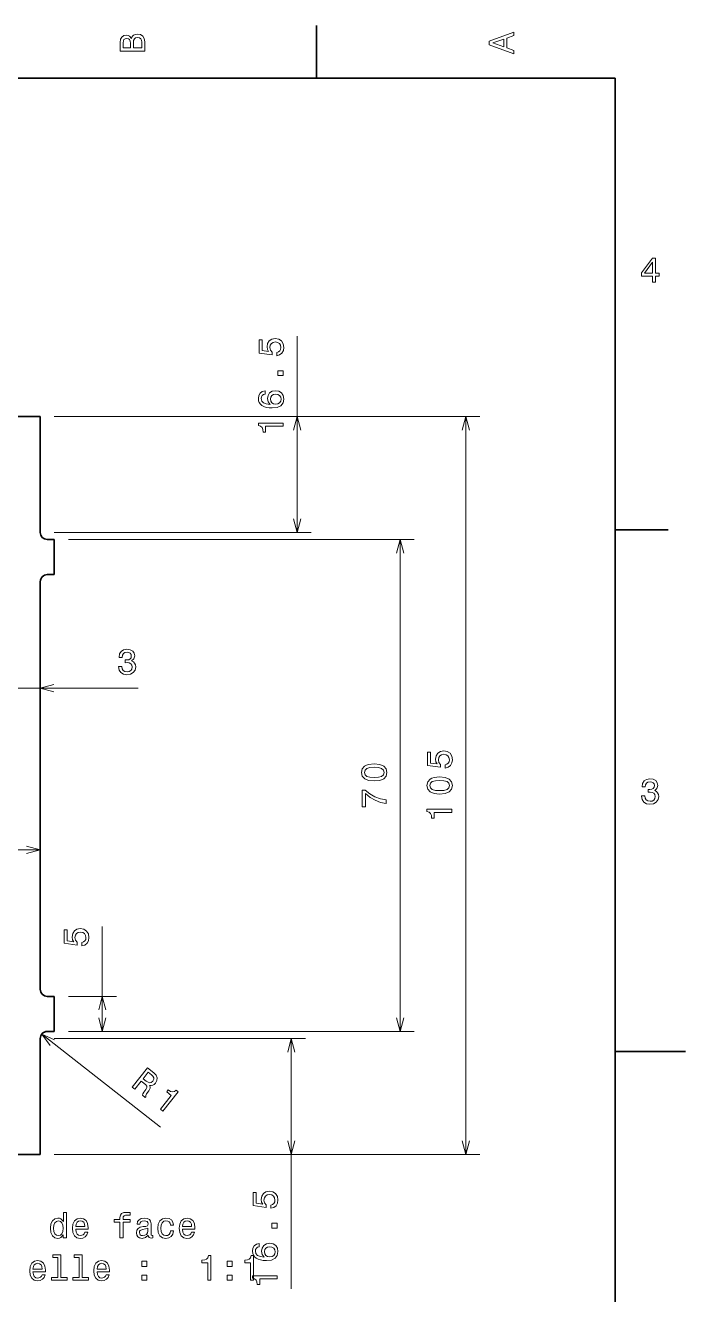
# Model space of a CAD drawing. Extents: x 0 to 210, y 0 to 297.
# Drawn here: x 116.1 to 210, y 113.9 to 294.5 of the extents above; entities that cross this region are included whole.
import ezdxf

# ---------------------------------------------------------------- set-up
doc = ezdxf.new("R2010")
doc.units = 0

msp = doc.modelspace()

# ---------------------------------------------------------------- linework, layer by layer
at = {"color": 7, "lineweight": 35, "ltscale": 0.1875}
for p, q in [((157.5, 287), (157.5, 294.5)), ((200, 222.699997), (207.5, 222.699997))]:
    msp.add_line(p, q, dxfattribs=at)
at = {"color": 7, "lineweight": 35}
for p, q in [((200, 287), (10, 287)), ((200, 10), (200, 287)), ((96.207695, 238.841736), (118.207695, 238.841736)), ((118.207695, 157.341736), (118.207695, 215.341736)), ((118.207695, 133.841736), (96.207695, 133.841736))]:
    msp.add_line(p, q, dxfattribs=at)
at = {"color": 7, "lineweight": 13}
for p, q in [((154.762711, 222.341736), (154.762711, 250.270752)), ((120.207695, 238.841736), (180.728775, 238.841736)), ((120.207695, 238.841736), (156.762711, 238.841736)), ((178.728775, 133.841736), (178.728775, 238.841736)), ((120.207695, 222.341736), (156.762711, 222.341736)), ((122.207695, 221.341736), (171.417297, 221.341736)), ((169.417297, 151.341736), (169.417297, 221.341736)), ((110.207695, 200.194046), (132.12944, 200.194046)), ((96.207695, 177.17276), (118.207695, 177.17276)), ((118.420479, 150.958405), (135.332443, 137.71022)), ((120.207695, 150.341736), (155.922668, 150.341736)), ((122.207695, 151.341736), (171.417297, 151.341736)), ((153.922668, 114.705925), (153.922668, 150.341736)), ((120.207695, 133.841736), (180.728775, 133.841736)), ((120.207695, 133.841736), (155.922668, 133.841736))]:
    msp.add_line(p, q, dxfattribs=at)
at = {"color": 7, "lineweight": 35, "ltscale": 0.4125}
for p, q in [((118.207695, 222.341736), (118.207695, 238.841736)), ((118.207695, 150.341736), (118.207695, 133.841736))]:
    msp.add_line(p, q, dxfattribs=at)
at = {"color": 7, "lineweight": 35, "ltscale": 0.025}
for p, q in [((119.207695, 221.341736), (120.207695, 221.341736)), ((120.207695, 216.341736), (119.207695, 216.341736)), ((120.207695, 156.341736), (119.207695, 156.341736)), ((119.207695, 151.341736), (120.207695, 151.341736))]:
    msp.add_line(p, q, dxfattribs=at)
at = {"color": 7, "lineweight": 35, "ltscale": 0.125}
for p, q in [((120.207695, 221.341736), (120.207695, 216.341736)), ((120.207695, 151.341736), (120.207695, 156.341736))]:
    msp.add_line(p, q, dxfattribs=at)
at = {"color": 7, "lineweight": 13, "ltscale": 0.373973}
msp.add_line((127.041245, 151.341736), (127.041245, 166.300644), dxfattribs=at)
at = {"color": 7, "lineweight": 13, "ltscale": 0.170839}
for p, q in [((122.207695, 156.341736), (129.041245, 156.341736)), ((122.207695, 151.341736), (129.041245, 151.341736))]:
    msp.add_line(p, q, dxfattribs=at)
at = {"color": 7, "lineweight": 35, "ltscale": 0.25}
msp.add_line((200, 148.5), (210, 148.5), dxfattribs=at)
at = {"color": 7, "lineweight": 13}
for points in [[(131.192001, 292.630402), (130.89949, 292.983429), (130.702805, 293.074219), (130.460724, 293.104462), (130.082489, 293.03891), (129.81015, 292.842224), (129.643723, 292.524506), (129.583206, 292.080688), (129.583206, 290.835022), (133.083206, 290.835022), (133.083206, 292.151306), (133.012604, 292.620331), (132.805832, 292.968292), (132.478012, 293.18515), (132.03421, 293.260803), (131.736664, 293.215424), (131.489548, 293.094391), (131.307983, 292.897705)], [(131.03566, 291.984863), (131.03566, 291.299011), (130.001801, 291.299011), (130.001801, 292.025208), (130.032059, 292.297546), (130.122833, 292.489197), (130.279175, 292.605194), (130.511154, 292.645538), (130.743149, 292.600159), (130.904526, 292.479126), (131.005402, 292.272339)], [(132.664612, 292.095825), (132.664612, 291.299011), (131.45929, 291.299011), (131.45929, 292.050446), (131.494583, 292.368164), (131.600494, 292.595093), (131.782059, 292.731262), (132.044296, 292.776672), (132.321686, 292.731262), (132.513321, 292.605194), (132.629318, 292.393372)], [(185.583206, 290.466858), (185.583206, 290.930847), (184.554382, 291.299011), (184.554382, 292.695984), (185.583206, 293.064117), (185.583206, 293.538177), (182.078156, 292.257202), (182.078156, 291.742798)], [(184.125717, 291.460388), (182.582489, 292), (184.125717, 292.539642)], [(205.27739, 257.966766), (205.731277, 257.966766), (205.731277, 258.834198), (206.23056, 258.834198), (206.23056, 259.237671), (205.731277, 259.237671), (205.731277, 261.391113), (205.272339, 261.391113), (203.739197, 259.278015), (203.739197, 258.834198), (205.27739, 258.834198)], [(204.162827, 259.237671), (205.27739, 260.806091), (205.27739, 259.237671)], [(151.849884, 247.502014), (152.263428, 247.612976), (152.586197, 247.860092), (152.787933, 248.223206), (152.863571, 248.68718), (152.772797, 249.196548), (152.525681, 249.594955), (152.132309, 249.847122), (151.627991, 249.942947), (151.158966, 249.857208), (150.790802, 249.615128), (150.553772, 249.236893), (150.468048, 248.747696), (150.528564, 248.369461), (150.694992, 248.07695), (149.751907, 248.218155), (149.751907, 249.751297), (149.338364, 249.751297), (149.338364, 247.880264), (151.194275, 247.60289), (151.194275, 248.006348), (150.95723, 248.298859), (150.871506, 248.672058), (150.926971, 248.994812), (151.088364, 249.241943), (151.33548, 249.39827), (151.653198, 249.453751), (151.970917, 249.39827), (152.218048, 249.236893), (152.37439, 248.989777), (152.429855, 248.672058), (152.394562, 248.404755), (152.278564, 248.197983), (152.097, 248.046692), (151.849884, 247.971039)], [(152.762711, 244.668732), (152.762711, 245.3647), (152.011261, 245.3647), (152.011261, 244.668732)], [(150.205795, 242.491074), (149.797287, 242.395248), (149.49469, 242.17334), (149.303055, 241.830414), (149.237488, 241.386597), (149.272797, 241.08905), (149.368622, 240.831848), (149.524963, 240.604904), (149.746857, 240.413269), (150.024231, 240.261963), (150.362137, 240.151016), (150.760544, 240.080414), (151.209396, 240.060242), (151.925537, 240.14093), (152.444992, 240.388046), (152.75766, 240.786469), (152.863571, 241.331131), (152.772797, 241.820313), (152.535767, 242.193512), (152.162567, 242.435593), (151.688507, 242.521332), (151.209396, 242.435593), (150.841248, 242.203613), (150.609253, 241.845535), (150.528564, 241.401733), (150.629425, 240.922623), (150.916885, 240.56456), (150.362137, 240.640198), (149.963715, 240.80159), (149.726685, 241.048706), (149.645996, 241.391647), (149.68634, 241.643799), (149.792252, 241.835449), (149.968765, 241.961533), (150.205795, 242.0271)], [(151.693542, 242.032135), (152.011261, 241.976654), (152.253342, 241.835449), (152.414734, 241.608505), (152.465164, 241.32608), (152.414734, 241.028534), (152.258392, 240.80159), (152.016312, 240.655334), (151.698593, 240.609955), (151.38591, 240.66037), (151.14888, 240.80159), (150.997589, 241.033569), (150.942108, 241.346252), (150.997589, 241.618591), (151.143829, 241.835449), (151.380859, 241.976654)], [(152.762711, 237.453888), (152.762711, 237.912827), (149.237488, 237.912827), (149.237488, 237.569885), (149.545135, 237.479111), (149.751907, 237.297546), (149.87294, 237.020172), (149.913284, 236.636887), (150.271362, 236.636887), (150.271362, 237.453888)], [(129.340546, 203.293472), (129.340546, 203.258163), (129.421234, 202.774017), (129.658264, 202.410904), (130.031464, 202.178909), (130.525696, 202.093185), (131.050201, 202.178909), (131.443573, 202.400818), (131.695724, 202.753845), (131.786499, 203.207733), (131.746155, 203.50528), (131.635208, 203.74736), (131.453659, 203.93396), (131.211578, 204.070129), (131.539383, 204.342453), (131.65538, 204.776184), (131.579727, 205.169556), (131.362869, 205.467102), (131.009842, 205.653702), (130.525696, 205.719269), (130.071808, 205.638565), (129.723831, 205.416672), (129.496887, 205.063644), (129.421234, 204.59462), (129.421234, 204.559311), (129.870087, 204.559311), (129.910431, 204.88208), (130.04155, 205.114075), (130.253357, 205.25528), (130.550919, 205.30571), (130.813156, 205.265366), (131.004807, 205.159454), (131.120804, 204.987991), (131.166183, 204.756012), (131.120804, 204.508881), (130.999756, 204.342453), (130.787949, 204.241592), (130.500488, 204.211334), (130.303802, 204.216385), (130.303802, 203.817963), (130.550919, 203.828049), (130.868637, 203.782654), (131.105667, 203.661621), (131.246887, 203.464935), (131.297318, 203.207733), (131.241837, 202.915222), (131.095581, 202.698364), (130.863586, 202.562195), (130.555954, 202.516815), (130.238235, 202.567245), (130.006241, 202.718536), (129.859985, 202.960617), (129.80452, 203.293472)], [(175.815948, 188.827042), (176.229492, 188.937988), (176.552261, 189.185104), (176.753998, 189.548218), (176.829651, 190.012192), (176.738861, 190.521561), (176.491745, 190.919983), (176.098373, 191.172134), (175.594055, 191.26796), (175.125031, 191.18222), (174.756866, 190.940155), (174.519836, 190.561905), (174.434113, 190.072708), (174.494629, 189.694473), (174.661041, 189.401962), (173.717972, 189.543167), (173.717972, 191.076309), (173.304428, 191.076309), (173.304428, 189.205276), (175.160339, 188.927902), (175.160339, 189.33136), (174.923309, 189.623871), (174.837555, 189.99707), (174.893036, 190.319824), (175.054413, 190.566956), (175.301544, 190.723297), (175.619263, 190.778763), (175.936981, 190.723297), (176.184113, 190.561905), (176.340454, 190.314789), (176.39592, 189.99707), (176.360626, 189.729767), (176.244629, 189.522995), (176.06308, 189.371704), (175.815948, 189.296051)], [(165.707642, 186.994324), (166.49942, 187.069977), (167.06427, 187.307007), (167.407211, 187.685257), (167.518158, 188.209747), (167.407211, 188.729202), (167.06427, 189.107437), (166.49942, 189.339432), (165.707642, 189.42012), (164.920898, 189.339432), (164.608215, 189.243607), (164.351013, 189.107437), (164.008072, 188.729202), (163.892075, 188.209747), (164.008072, 187.685257), (164.356049, 187.307007), (164.920898, 187.069977)], [(165.707642, 187.47847), (165.097412, 187.518829), (164.658646, 187.644897), (164.401443, 187.871841), (164.310669, 188.209747), (164.401443, 188.542603), (164.658646, 188.769547), (165.097412, 188.89563), (165.707642, 188.935974), (166.322906, 188.89563), (166.761673, 188.769547), (167.018875, 188.542603), (167.104614, 188.209747), (167.018875, 187.871841), (166.761673, 187.644897), (166.322906, 187.518829)], [(175.019119, 185.126312), (175.810913, 185.201965), (176.375748, 185.438995), (176.718689, 185.817245), (176.829651, 186.341736), (176.718689, 186.861191), (176.375748, 187.239426), (175.810913, 187.47142), (175.019119, 187.552109), (174.232376, 187.47142), (173.919708, 187.375595), (173.662491, 187.239426), (173.31955, 186.861191), (173.203552, 186.341736), (173.31955, 185.817245), (173.667542, 185.438995), (174.232376, 185.201965)], [(175.019119, 185.610458), (174.40889, 185.650818), (173.970123, 185.776886), (173.712921, 186.00383), (173.622147, 186.341736), (173.712921, 186.674591), (173.970123, 186.901535), (174.40889, 187.027618), (175.019119, 187.067963), (175.634399, 187.027618), (176.073151, 186.901535), (176.330353, 186.674591), (176.416092, 186.341736), (176.330353, 186.00383), (176.073151, 185.776886), (175.634399, 185.650818)], [(203.729111, 184.866226), (203.729111, 184.830917), (203.809799, 184.346771), (204.046829, 183.983658), (204.420029, 183.751663), (204.914276, 183.665939), (205.438766, 183.751663), (205.832138, 183.973572), (206.084305, 184.326599), (206.175079, 184.780487), (206.134735, 185.078033), (206.023788, 185.320114), (205.842224, 185.506714), (205.600143, 185.642883), (205.927963, 185.915222), (206.043961, 186.348938), (205.968307, 186.74231), (205.75145, 187.039856), (205.398422, 187.226456), (204.914276, 187.292023), (204.460388, 187.211319), (204.112396, 186.989426), (203.885452, 186.636398), (203.809799, 186.167374), (203.809799, 186.13208), (204.258652, 186.13208), (204.298996, 186.454834), (204.430115, 186.686829), (204.641937, 186.828033), (204.939484, 186.878479), (205.201736, 186.83812), (205.393372, 186.732224), (205.509369, 186.560745), (205.554764, 186.328766), (205.509369, 186.081635), (205.388336, 185.915222), (205.176514, 185.814346), (204.889053, 185.784088), (204.692368, 185.789139), (204.692368, 185.390717), (204.939484, 185.400803), (205.257217, 185.355423), (205.494247, 185.234375), (205.635452, 185.037689), (205.685883, 184.780487), (205.630417, 184.487976), (205.484161, 184.271118), (205.252167, 184.134949), (204.944534, 184.089569), (204.626801, 184.139999), (204.394821, 184.29129), (204.248566, 184.533371), (204.193085, 184.866226)], [(167.417297, 183.77272), (167.417297, 184.282074), (166.585159, 184.448502), (165.808502, 184.741013), (165.087326, 185.154556), (164.41153, 185.694183), (163.99295, 185.694183), (163.99295, 183.29361), (164.451874, 183.29361), (164.451874, 185.210037), (165.132706, 184.655273), (165.843811, 184.236694), (166.600296, 183.944183)], [(176.728775, 182.514938), (176.728775, 182.973862), (173.203552, 182.973862), (173.203552, 182.63092), (173.5112, 182.540146), (173.717972, 182.358597), (173.839005, 182.081207), (173.879349, 181.697937), (174.237427, 181.697937), (174.237427, 182.514938)], [(124.128418, 163.531921), (124.541962, 163.642868), (124.864731, 163.889984), (125.06646, 164.253098), (125.142105, 164.717072), (125.051331, 165.22644), (124.804207, 165.624863), (124.410835, 165.877014), (123.906517, 165.972839), (123.437492, 165.8871), (123.069336, 165.645035), (122.832306, 165.266785), (122.746574, 164.777588), (122.807091, 164.399353), (122.973518, 164.106842), (122.030434, 164.248047), (122.030434, 165.781189), (121.61689, 165.781189), (121.61689, 163.910156), (123.472794, 163.632782), (123.472794, 164.03624), (123.235764, 164.328751), (123.150032, 164.70195), (123.205505, 165.024719), (123.36689, 165.271835), (123.614006, 165.428177), (123.931732, 165.483643), (124.249451, 165.428177), (124.496574, 165.266785), (124.652908, 165.019669), (124.708389, 164.70195), (124.673088, 164.434662), (124.557091, 164.227875), (124.375534, 164.076584), (124.128418, 164.000931)], [(131.308228, 143.403229), (131.67746, 143.113998), (132.588684, 144.277237), (132.965851, 143.981781), (133.234436, 143.752167), (133.36557, 143.559753), (133.358231, 143.354095), (133.214432, 143.08876), (132.954376, 142.715897), (132.794708, 142.462997), (132.733505, 142.286728), (133.15036, 141.960175), (133.209457, 142.035614), (133.205231, 142.218292), (133.33519, 142.449631), (133.655716, 142.916046), (133.846359, 143.298431), (133.835907, 143.47319), (133.752075, 143.660583), (133.988632, 143.635437), (134.208649, 143.687317), (134.416946, 143.806015), (134.605606, 143.997772), (134.811264, 144.374802), (134.848389, 144.749329), (134.704544, 145.105438), (134.387665, 145.436966), (133.466599, 146.158493)], [(134.020081, 145.180359), (134.243607, 144.966827), (134.355225, 144.75766), (134.353577, 144.534744), (134.218246, 144.288391), (133.998169, 144.089233), (133.78212, 144.034241), (133.543518, 144.10585), (133.277847, 144.281921), (132.853043, 144.6147), (133.571472, 145.531799)], [(135.299332, 140.276749), (135.660614, 139.993744), (137.834534, 142.76886), (137.56456, 142.980331), (137.303391, 142.794128), (137.032944, 142.743317), (136.73996, 142.819092), (136.413345, 143.023697), (136.192535, 142.741821), (136.835693, 142.237991)], [(151.009842, 126.18129), (151.423386, 126.292236), (151.746155, 126.539352), (151.947876, 126.902466), (152.023529, 127.36644), (151.932755, 127.875809), (151.685638, 128.274231), (151.292267, 128.526382), (150.787933, 128.622208), (150.318924, 128.536469), (149.95076, 128.294403), (149.71373, 127.916153), (149.627991, 127.426964), (149.688507, 127.048721), (149.85495, 126.75621), (148.911865, 126.897423), (148.911865, 128.430573), (148.498322, 128.430573), (148.498322, 126.559525), (150.354218, 126.28215), (150.354218, 126.685608), (150.117188, 126.978119), (150.031464, 127.351318), (150.086929, 127.67408), (150.248322, 127.921204), (150.495422, 128.077545), (150.813156, 128.133011), (151.130875, 128.077545), (151.377991, 127.916153), (151.534332, 127.669037), (151.589813, 127.351318), (151.554504, 127.084023), (151.438507, 126.877251), (151.256958, 126.725952), (151.009842, 126.650307)], [(121.490112, 122.403694), (121.490112, 121.985107), (121.933922, 121.985107), (121.933922, 125.606148), (121.495163, 125.606148), (121.495163, 124.279778), (121.157265, 124.663063), (120.950493, 124.753838), (120.713455, 124.789139), (120.284782, 124.688278), (119.951935, 124.405853), (119.735077, 123.951965), (119.659424, 123.341736), (119.735077, 122.731506), (119.951935, 122.272568), (120.284782, 121.985107), (120.713455, 121.88929), (120.950493, 121.924591), (121.162308, 122.015366)], [(123.250198, 123.210609), (125.025421, 123.210609), (125.030464, 123.417381), (124.949768, 123.997353), (124.727867, 124.431076), (124.37484, 124.693321), (123.905823, 124.789139), (123.446884, 124.688278), (123.093864, 124.405853), (122.86692, 123.946922), (122.786224, 123.341736), (122.861877, 122.72142), (123.088821, 122.267525), (123.436798, 121.985107), (123.890694, 121.88929), (124.284065, 121.954849), (124.606827, 122.12632), (124.843864, 122.398651), (124.980026, 122.761765), (124.541267, 122.761765), (124.450493, 122.560036), (124.319366, 122.408737), (123.946167, 122.287704), (123.658707, 122.343178), (123.441849, 122.519691), (123.300636, 122.807152), (123.250198, 123.19548)], [(129.549194, 124.224304), (129.549194, 121.985107), (129.992996, 121.985107), (129.992996, 124.224304), (131.001648, 124.224304), (131.001648, 124.602539), (129.992996, 124.602539), (129.992996, 124.768967), (130.028305, 124.970695), (130.144302, 125.106865), (130.340988, 125.187553), (130.623398, 125.217819), (131.001648, 125.197647), (131.001648, 125.580933), (130.522537, 125.606148), (130.088821, 125.560753), (129.786224, 125.424591), (129.604675, 125.187553), (129.549194, 124.849663), (129.549194, 124.602539), (128.737244, 124.602539), (128.737244, 124.224304)], [(133.578735, 122.338135), (133.578735, 122.323006), (133.603943, 122.151535), (133.679596, 122.030495), (133.997314, 121.934677), (134.244446, 121.975021), (134.244446, 122.317963), (134.138535, 122.302834), (133.997314, 122.368393), (133.972107, 122.570122), (133.972107, 123.972137), (133.911591, 124.330208), (133.735077, 124.582367), (133.427429, 124.733665), (132.993713, 124.789139), (132.570084, 124.728622), (132.257416, 124.557152), (132.06073, 124.289864), (131.995163, 123.936836), (131.995163, 123.906578), (132.39357, 123.906578), (132.428879, 124.118393), (132.539825, 124.269691), (132.72139, 124.360466), (132.978592, 124.395767), (133.225708, 124.370552), (133.402222, 124.294907), (133.508133, 124.16378), (133.543427, 123.982224), (133.523254, 123.770409), (133.442566, 123.664505), (133.240845, 123.614067), (132.862595, 123.573723), (132.428879, 123.482948), (132.121246, 123.321564), (131.939682, 123.069405), (131.884216, 122.696205), (131.934647, 122.36335), (132.090973, 122.116234), (132.34314, 121.959892), (132.691132, 121.904419), (133.160141, 122.010323)], [(136.730743, 123.795624), (137.16951, 123.795624), (137.078735, 124.199081), (136.861877, 124.516808), (136.523972, 124.713493), (136.08522, 124.789139), (135.601074, 124.688278), (135.23291, 124.405853), (135.000916, 123.946922), (134.920227, 123.33165), (134.99588, 122.72142), (135.222824, 122.267525), (135.580902, 121.985107), (136.070084, 121.88929), (136.503799, 121.964935), (136.841705, 122.17675), (137.073685, 122.509605), (137.174561, 122.953407), (136.750916, 122.953407), (136.675278, 122.67099), (136.534058, 122.459167), (136.332336, 122.328049), (136.08522, 122.287704), (135.777588, 122.353264), (135.555679, 122.554993), (135.41951, 122.882805), (135.374115, 123.346779), (135.41951, 123.800667), (135.560715, 124.128479), (135.787659, 124.330208), (136.08522, 124.40081), (136.347458, 124.355423), (136.544144, 124.239433), (136.675278, 124.047791)], [(138.430313, 123.210609), (140.205536, 123.210609), (140.210571, 123.417381), (140.129883, 123.997353), (139.90799, 124.431076), (139.554962, 124.693321), (139.085938, 124.789139), (138.626999, 124.688278), (138.273972, 124.405853), (138.047028, 123.946922), (137.966339, 123.341736), (138.041992, 122.72142), (138.268936, 122.267525), (138.616913, 121.985107), (139.070801, 121.88929), (139.464172, 121.954849), (139.786942, 122.12632), (140.023972, 122.398651), (140.160141, 122.761765), (139.721375, 122.761765), (139.6306, 122.560036), (139.499481, 122.408737), (139.126282, 122.287704), (138.838821, 122.343178), (138.621964, 122.519691), (138.480743, 122.807152), (138.430313, 123.19548)], [(120.789108, 124.390724), (121.081612, 124.320122), (121.303513, 124.123436), (121.434639, 123.795624), (121.485077, 123.341736), (121.434639, 122.882805), (121.303513, 122.554993), (121.081612, 122.353264), (120.789108, 122.287704), (120.511734, 122.353264), (120.299911, 122.554993), (120.158707, 122.887848), (120.113312, 123.341736), (120.158707, 123.790581), (120.299911, 124.118393), (120.511734, 124.320122)], [(123.250198, 123.583809), (123.305679, 123.931793), (123.441849, 124.188995), (123.648621, 124.345337), (123.920952, 124.40081), (124.188248, 124.345337), (124.39502, 124.188995), (124.521095, 123.931793), (124.566483, 123.583809)], [(133.528305, 122.933235), (133.467789, 122.67099), (133.306396, 122.469254), (133.064331, 122.338135), (132.766769, 122.292747), (132.575134, 122.317963), (132.438965, 122.398651), (132.353226, 122.539864), (132.328018, 122.736549), (132.34819, 122.913063), (132.428879, 123.039139), (132.751648, 123.180351), (133.160141, 123.240868), (133.528305, 123.361908)], [(138.430313, 123.583809), (138.485794, 123.931793), (138.621964, 124.188995), (138.828735, 124.345337), (139.101074, 124.40081), (139.368362, 124.345337), (139.575134, 124.188995), (139.701202, 123.931793), (139.746597, 123.583809)], [(151.922668, 123.348), (151.922668, 124.043968), (151.171219, 124.043968), (151.171219, 123.348)], [(149.365753, 121.170334), (148.957245, 121.074516), (148.654648, 120.852608), (148.463013, 120.509674), (148.397446, 120.065865), (148.432755, 119.768318), (148.528564, 119.511108), (148.684906, 119.284164), (148.906815, 119.092522), (149.184189, 118.941231), (149.522095, 118.830276), (149.920502, 118.759674), (150.369354, 118.739502), (151.08548, 118.82019), (151.60495, 119.067307), (151.917618, 119.465721), (152.023529, 120.010391), (151.932755, 120.499588), (151.695724, 120.872787), (151.322525, 121.114861), (150.84845, 121.200592), (150.369354, 121.114861), (150.00119, 120.882874), (149.769211, 120.524803), (149.688507, 120.080994), (149.789383, 119.601891), (150.076843, 119.24382), (149.522095, 119.319473), (149.123672, 119.48085), (148.886642, 119.727974), (148.805954, 120.070908), (148.846298, 120.323074), (148.952209, 120.514717), (149.128723, 120.640793), (149.365753, 120.70636)], [(120.70842, 119.186119), (120.70842, 116.311478), (119.795593, 116.311478), (119.795593, 115.938278), (122.059998, 115.938278), (122.059998, 116.311478), (121.152222, 116.311478), (121.152222, 119.559319), (120.012451, 119.559319), (120.012451, 119.186119)], [(123.744438, 119.186119), (123.744438, 116.311478), (122.831612, 116.311478), (122.831612, 115.938278), (125.096024, 115.938278), (125.096024, 116.311478), (124.188248, 116.311478), (124.188248, 119.559319), (123.048477, 119.559319), (123.048477, 119.186119)], [(142.031189, 115.938278), (142.490112, 115.938278), (142.490112, 119.463493), (142.147171, 119.463493), (142.056396, 119.155861), (141.874847, 118.949081), (141.597458, 118.828049), (141.214172, 118.787704), (141.214172, 118.429634), (142.031189, 118.429634)], [(148.103226, 115.938278), (148.562164, 115.938278), (148.562164, 119.463493), (148.219223, 119.463493), (148.128448, 119.155861), (147.946884, 118.949081), (147.66951, 118.828049), (147.286224, 118.787704), (147.286224, 118.429634), (148.103226, 118.429634)], [(150.8535, 120.711403), (151.171219, 120.655922), (151.4133, 120.514717), (151.574677, 120.287766), (151.625122, 120.005348), (151.574677, 119.707802), (151.418335, 119.48085), (151.17627, 119.334602), (150.858551, 119.289207), (150.545868, 119.339645), (150.308838, 119.48085), (150.157532, 119.712845), (150.102051, 120.02552), (150.157532, 120.297859), (150.303787, 120.514717), (150.540817, 120.655922)], [(117.178154, 117.16378), (118.953369, 117.16378), (118.95842, 117.370552), (118.877724, 117.950523), (118.655823, 118.384247), (118.302795, 118.646492), (117.833778, 118.74231), (117.37484, 118.641449), (117.02182, 118.359024), (116.794868, 117.900093), (116.71418, 117.294907), (116.789825, 116.674591), (117.016769, 116.220695), (117.364754, 115.938278), (117.818649, 115.842461), (118.212021, 115.90802), (118.534782, 116.079491), (118.77182, 116.351822), (118.907982, 116.714935), (118.469223, 116.714935), (118.378448, 116.513206), (118.247322, 116.361908), (117.874123, 116.240875), (117.586655, 116.296349), (117.369797, 116.472862), (117.228592, 116.760323), (117.178154, 117.148651)], [(117.178154, 117.53698), (117.233635, 117.884964), (117.369797, 118.142166), (117.576569, 118.298508), (117.848907, 118.353981), (118.116196, 118.298508), (118.322968, 118.142166), (118.449051, 117.884964), (118.494438, 117.53698)], [(126.286224, 117.16378), (128.061447, 117.16378), (128.066483, 117.370552), (127.985794, 117.950523), (127.763893, 118.384247), (127.410866, 118.646492), (126.941849, 118.74231), (126.48291, 118.641449), (126.129883, 118.359024), (125.902939, 117.900093), (125.82225, 117.294907), (125.897896, 116.674591), (126.12484, 116.220695), (126.472824, 115.938278), (126.926712, 115.842461), (127.320084, 115.90802), (127.642853, 116.079491), (127.879883, 116.351822), (128.016052, 116.714935), (127.577293, 116.714935), (127.486511, 116.513206), (127.355392, 116.361908), (126.982193, 116.240875), (126.694725, 116.296349), (126.477867, 116.472862), (126.336655, 116.760323), (126.286224, 117.148651)], [(126.286224, 117.53698), (126.341705, 117.884964), (126.477867, 118.142166), (126.684639, 118.298508), (126.956978, 118.353981), (127.224266, 118.298508), (127.431038, 118.142166), (127.557121, 117.884964), (127.602509, 117.53698)], [(132.665909, 117.89505), (133.361877, 117.89505), (133.361877, 118.646492), (132.665909, 118.646492)], [(144.809998, 117.89505), (145.505966, 117.89505), (145.505966, 118.646492), (144.809998, 118.646492)], [(132.665909, 115.938278), (133.361877, 115.938278), (133.361877, 116.68972), (132.665909, 116.68972)], [(144.809998, 115.938278), (145.505966, 115.938278), (145.505966, 116.68972), (144.809998, 116.68972)], [(151.922668, 116.133156), (151.922668, 116.592094), (148.397446, 116.592094), (148.397446, 116.249153), (148.705078, 116.158371), (148.911865, 115.976822), (149.032898, 115.69944), (149.073242, 115.316154), (149.431305, 115.316154), (149.431305, 116.133156)]]:
    msp.add_lwpolyline(points, close=True, dxfattribs=at)
for points in [[(155.28035, 236.909882), (154.762711, 238.841736), (154.245071, 236.909882)], [(179.246414, 236.909882), (178.728775, 238.841736), (178.211136, 236.909882)], [(154.245071, 224.27359), (154.762711, 222.341736), (155.28035, 224.27359)], [(169.934937, 219.409882), (169.417297, 221.341736), (168.899658, 219.409882)], [(120.139542, 200.711685), (118.207695, 200.194046), (120.139542, 199.676407)], [(116.275841, 176.655121), (118.207695, 177.17276), (116.275841, 177.690399)], [(127.558876, 154.409882), (127.041245, 156.341736), (126.523605, 154.409882)], [(126.523605, 153.27359), (127.041245, 151.341736), (127.558876, 153.27359)], [(168.899658, 153.27359), (169.417297, 151.341736), (169.934937, 153.27359)], [(120.260475, 150.174576), (118.420479, 150.958405), (119.622047, 149.359589)], [(154.440308, 148.409882), (153.922668, 150.341736), (153.405029, 148.409882)], [(153.405029, 135.77359), (153.922668, 133.841736), (154.440308, 135.77359)], [(178.211136, 135.77359), (178.728775, 133.841736), (179.246414, 135.77359)]]:
    msp.add_lwpolyline(points, dxfattribs=at)
at = {"color": 7, "lineweight": 35}
for centre, start, end in [((119.207695, 222.341736), 180.000005, 269.999997), ((119.207695, 215.341736), 90.000003, 180.000005), ((119.207695, 157.341736), 180.000005, 269.999997), ((119.207695, 150.341736), 90.000003, 180.000005)]:
    msp.add_arc(centre, 1, start, end, dxfattribs=at)

doc.saveas('drawing.dxf')
